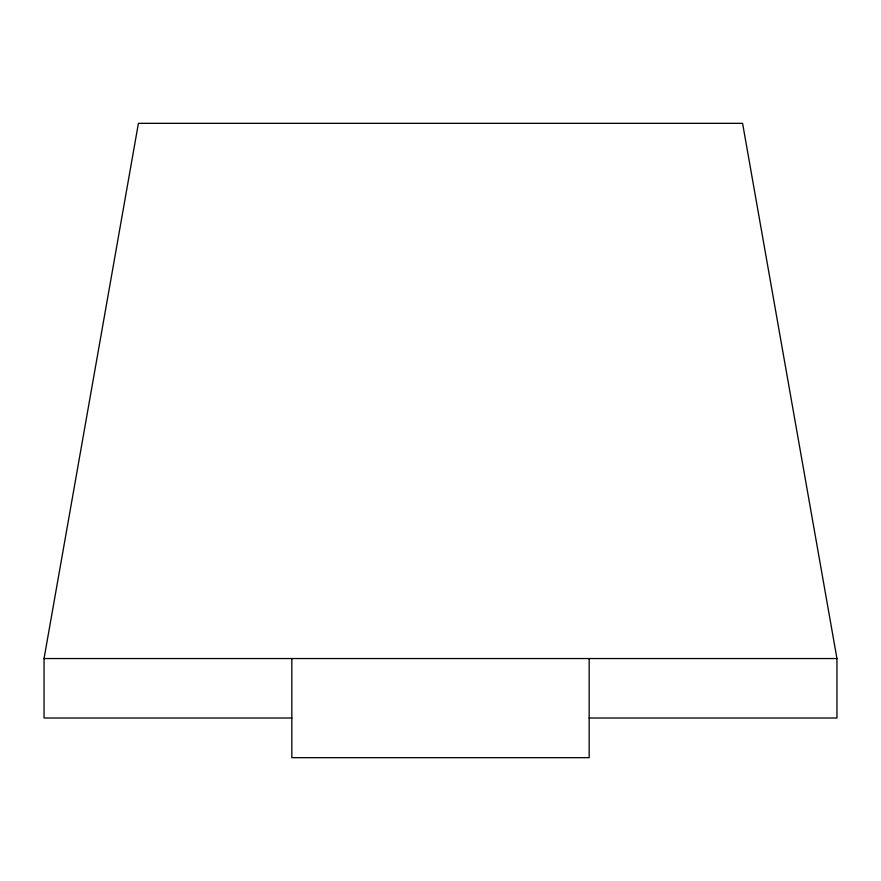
<?xml version="1.0" encoding="UTF-8"?>
<svg xmlns="http://www.w3.org/2000/svg" width="881" height="881" viewBox="0 0 881 881"><rect width="100%" height="100%" fill="white"/><g stroke="black" fill="none" stroke-linecap="round" stroke-linejoin="round"><path stroke-width="1.32" d="M291.831 718.015L44.05 718.015L44.05 658.548L138.416 123.34L742.584 123.34L836.95 658.548L836.95 718.015L589.169 718.015M44.05 658.548L836.95 658.548M589.169 658.548L589.169 757.66L291.831 757.66L291.831 658.548"/></g></svg>
